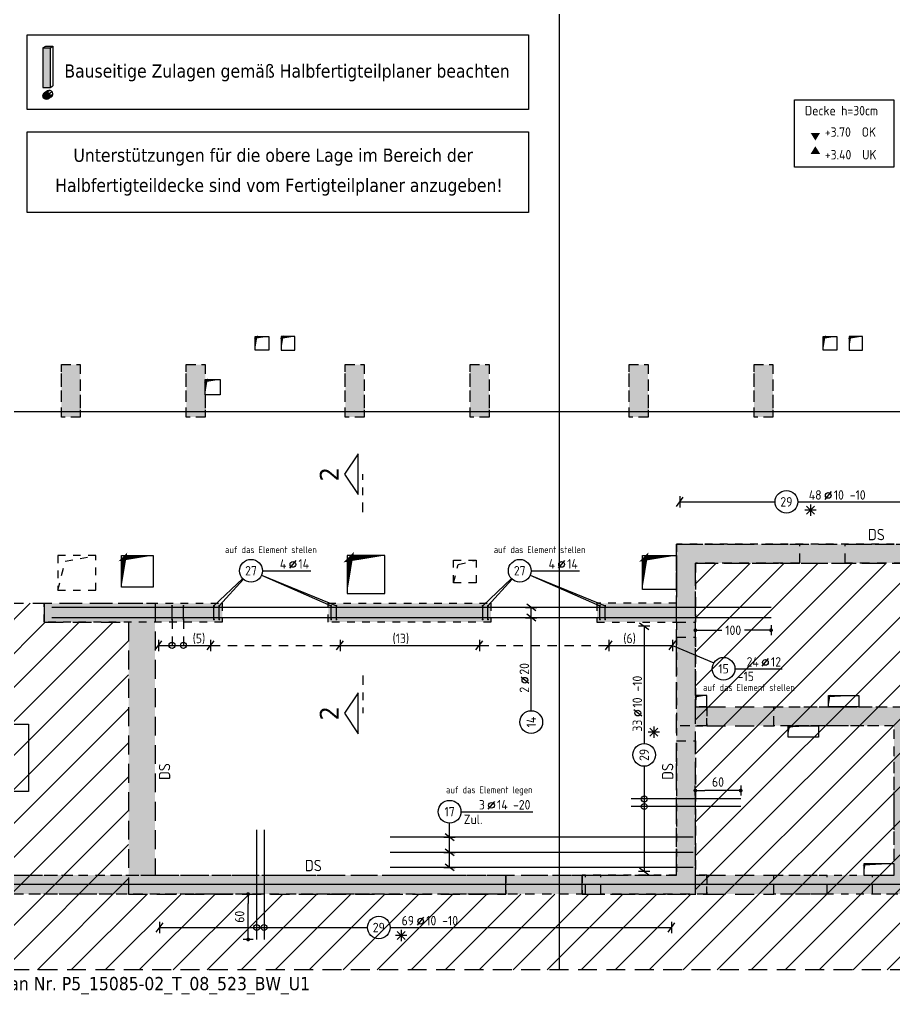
# Model space of a CAD drawing. Extents: x -10 to 76.2, y -7.1 to 49.1.
# Drawn here: x 22.43 to 33.99, y 22 to 34.89 of the extents above; entities that cross this region are included whole.
import ezdxf
from ezdxf.enums import TextEntityAlignment as Align

# ---------------------------------------------------------------- set-up
doc = ezdxf.new("R2010")
doc.units = 0
doc.header["$LTSCALE"] = 0.5
for name, pattern in [('AUSGEZOGEN', [1000.01, 1000, 0.01]), ('DASHED', [0.75, 0.5, -0.25]), ('HIDDEN2', [0.187, 0.125, -0.062]), ('PUNKT', [0.175, 0.05, -0.125]), ('STRICHLINIE', [0.75, 0.5, -0.25]), ('STRICHPUNKT2', [0.55, 0.25, -0.125, 0.05, -0.125]), ('VERDECKT', [0.375, 0.25, -0.125])]:
    doc.linetypes.add(name, pattern=pattern)
for name, color, linetype in [('ACHSEN', 7, 'Continuous'), ('BETON', 7, 'Continuous'), ('DD', 7, 'Continuous'), ('DS', 7, 'Continuous'), ('EG', 7, 'Continuous'), ('grau_hell', 7, 'Continuous'), ('grau_mittel', 7, 'Continuous'), ('HILFE', 7, 'Continuous'), ('HINWEISE', 7, 'Continuous'), ('koten', 7, 'Continuous'), ('MASSE', 7, 'Continuous'), ('OBJEKT', 7, 'Continuous'), ('RND', 7, 'Continuous'), ('SCHATTEN', 7, 'Continuous'), ('SCHNITTE', 7, 'Continuous'), ('TEXT', 7, 'Continuous'), ('VERDECKT', 7, 'Continuous'), ('VERDECKT2', 7, 'Continuous')]:
    doc.layers.add(name, color=color, linetype=linetype)
doc.styles.add('helv', font='tahoma.ttf')
doc.styles.add('txt', font='isocp.shx')
doc.dimstyles.new('DOT_I', dxfattribs={"dimscale": 0.5, "dimtxt": 0.25, "dimasz": 0.25, "dimexe": 0.1, "dimexo": 0.3, "dimgap": 0.1, "dimtad": 1, "dimdec": 3, "dimzin": 3, "dimtxsty": 'txt', "dimblk": 'DOT', "dimblk1": 'DOT', "dimblk2": 'DOT', "dimsah": 1, "dimcen": 0.1, "dimse1": 1, "dimse2": 1, "dimazin": 0, "dimtfac": 1, "dimtdec": 4, "dimtix": 1, "dimtmove": 2, "dimatfit": 3, "dimfxl": 0, "dimtvp": 1, "dimtolj": 1, "dimtzin": 0, "dimarcsym": 0})

# ---------------------------------------------------------------- blocks, each defined once
blk = doc.blocks.new('okrd_o')
at = {"layer": 'koten', "color": 7, "linetype": 'Continuous'}
blk.add_solid([(-0.125, 0.202), (0.125, 0.202), (0, 0)], dxfattribs=at)
at = {"layer": 'koten', "style": 'txt'}
blk.add_attdef('OKRD', (0.25, 0.1), '', height=0.25, dxfattribs=at)
blk = doc.blocks.new('okrd_u')
at = {"layer": 'koten', "color": 7, "linetype": 'Continuous'}
blk.add_solid([(-0.125, -0.202), (0.125, -0.202), (0, 0)], dxfattribs=at)
at = {"layer": 'koten', "style": 'txt'}
blk.add_attdef('OKRD', (0.25, -0.35), '', height=0.25, dxfattribs=at)
blk = doc.blocks.new('DOT')
at = {"layer": 'MASSE', "color": 7, "linetype": 'Continuous'}
for p, q in [((0, 0), (-1, 0)), ((0, 0.54), (0, -0.54))]:
    blk.add_line(p, q, dxfattribs=at)
at = {"layer": 'MASSE', "color": 7, "linetype": 'Continuous', "const_width": 0.2}
blk.add_lwpolyline([(-0.1, 0, 1), (0.1, 0, 1)], format="xyb", close=True, dxfattribs=at)
blk = doc.blocks.new('*D133')
at = {"layer": 'Defpoints', "color": 0, "linetype": 'AUSGEZOGEN', "transparency": 16777216}
for p in [(31.355, 26.814), (31.355, 26.814), (32.355, 26.814)]:
    blk.add_point(p, dxfattribs=at)
at = {"layer": 'MASSE', "color": 0, "linetype": 'AUSGEZOGEN', "lineweight": -2, "transparency": 16777216}
for p, q in [((31.48, 26.814), (31.704, 26.814)), ((32.23, 26.814), (32.005, 26.814))]:
    blk.add_line(p, q, dxfattribs=at)
at = {"layer": 'MASSE', "color": 0, "linetype": 'AUSGEZOGEN', "lineweight": -2, "transparency": 16777216, "xscale": 0.125, "yscale": 0.125, "zscale": 0.125, "rotation": 180}
blk.add_blockref('DOT', (31.355, 26.814), dxfattribs=at)
at = {"layer": 'MASSE', "color": 0, "linetype": 'AUSGEZOGEN', "lineweight": -2, "transparency": 16777216, "xscale": 0.125, "yscale": 0.125, "zscale": 0.125}
blk.add_blockref('DOT', (32.355, 26.814), dxfattribs=at)
at = {"layer": 'MASSE', "color": 0, "linetype": 'AUSGEZOGEN', "transparency": 16777216, "insert": (31.855, 26.814), "char_height": 0.125, "attachment_point": 5, "style": 'txt'}
blk.add_mtext('\\A1;100', dxfattribs=at)
blk = doc.blocks.new('RND_LEI')
at = {"layer": 'RND', "color": 7, "linetype": 'Continuous'}
blk.add_line((1.022, 0.066), (1.19, 0.27), dxfattribs=at)
for centre, radius in [((0, 0), 0.3), ((1.106, 0.168), 0.075)]:
    blk.add_circle(centre, radius, dxfattribs=at)
at = {"layer": 'RND', "color": 7, "linetype": 'Continuous', "style": 'txt'}
blk.add_attdef('ANZ', text='', height=0.25, dxfattribs=at).set_placement((0.931, 0.057), align=Align.RIGHT)
for tag, p in [('DUM', (1.253, 0.057)), ('ABSTD', (1.674, 0.057)), ('POSTXT', (0.374, -0.327))]:
    blk.add_attdef(tag, p, '', height=0.25, dxfattribs=at)
blk.add_attdef('POSL', text='', height=0.25, dxfattribs=at).set_placement((0, 0), align=Align.MIDDLE)
blk = doc.blocks.new('lei_gre')
at = {"layer": 'RND', "color": 7, "linetype": 'Continuous'}
for p, q in [((-0.09, -0.12), (0.09, 0.12)), ((0, 0.15), (0, -0.15))]:
    blk.add_line(p, q, dxfattribs=at)
blk = doc.blocks.new('SCHN-1')
at = {"layer": 'SCHNITTE', "color": 5, "linetype": 'Continuous'}
blk.add_lwpolyline([(0.54, 0.125), (0, 0.485), (-0.54, 0.125)], close=True, dxfattribs=at)
at = {"layer": 'SCHNITTE', "color": 6, "linetype": 'Continuous', "style": 'helv'}
blk.add_attdef('SCHN-1', text='', height=0.5, dxfattribs=at).set_placement((0, 0.635), align=Align.CENTER)
blk = doc.blocks.new('HIN_AUSR')
at = {"layer": 'HINWEISE', "color": 7, "linetype": 'Continuous'}
for p, q in [((-0.245, 3.268), (-0.051, 3.391)), ((-0.051, 3.391), (0.438, 3.391)), ((0.245, 3.268), (0.438, 3.391)), ((0.438, 3.391), (0.438, 0.678)), ((-0.245, 3.268), (-0.245, 0.555)), ((-0.245, 3.268), (0.245, 3.268)), ((0.245, 3.268), (0.245, 0.555)), ((0.245, 0.555), (0.438, 0.678)), ((-0.245, 0.555), (0.245, 0.555)), ((0.062, 0.329), (-0.131, 0.207)), ((0.238, 0.363), (0.045, 0.241)), ((0.389, 0.27), (0.196, 0.147)), ((0.436, 0.092), (0.243, -0.031)), ((0.325, -0.084), (0.131, -0.207))]:
    blk.add_line(p, q, dxfattribs=at)
at = {"layer": 'HINWEISE', "color": 7, "linetype": 'Continuous', "const_width": 0.24}
blk.add_lwpolyline([(-0.12, 0, 1), (0.12, 0, 1)], format="xyb", close=True, dxfattribs=at)
at = {"layer": 'HINWEISE', "color": 7, "linetype": 'Continuous'}
blk.add_circle((0, 0), 0.245, dxfattribs=at)
blk.add_arc((0.193, 0.123), 0.245, 302.4121, 122.4121, dxfattribs=at)
blk.add_solid([(-0.245, 3.268), (0.245, 3.268), (-0.245, 0.555), (0.245, 0.555)], dxfattribs=at)
blk = doc.blocks.new('*D164')
at = {"layer": 'Defpoints', "color": 0, "linetype": 'AUSGEZOGEN', "transparency": 16777216}
for p in [(25.447, 23.326), (25.447, 23.326), (25.447, 22.726)]:
    blk.add_point(p, dxfattribs=at)
at = {"layer": 'MASSE', "color": 0, "linetype": 'AUSGEZOGEN', "lineweight": -2, "transparency": 16777216}
blk.add_line((25.447, 22.851), (25.447, 23.201), dxfattribs=at)
at = {"layer": 'MASSE', "color": 0, "linetype": 'AUSGEZOGEN', "lineweight": -2, "transparency": 16777216, "xscale": 0.125, "yscale": 0.125, "zscale": 0.125}
for p, rotation in [((25.447, 23.326), 90), ((25.447, 22.726), 270)]:
    blk.add_blockref('DOT', p, dxfattribs=dict(at, rotation=rotation))
at = {"layer": 'MASSE', "color": 0, "linetype": 'AUSGEZOGEN', "transparency": 16777216, "insert": (25.334, 23.026), "char_height": 0.125, "attachment_point": 5, "rotation": 90, "style": 'txt'}
blk.add_mtext('\\A1;60', dxfattribs=at)
blk = doc.blocks.new('*D165')
at = {"layer": 'Defpoints', "color": 0, "linetype": 'AUSGEZOGEN', "transparency": 16777216}
for p in [(31.354, 24.695), (31.354, 24.695), (31.954, 24.695)]:
    blk.add_point(p, dxfattribs=at)
at = {"layer": 'MASSE', "color": 0, "linetype": 'AUSGEZOGEN', "lineweight": -2, "transparency": 16777216}
blk.add_line((31.829, 24.695), (31.479, 24.695), dxfattribs=at)
at = {"layer": 'MASSE', "color": 0, "linetype": 'AUSGEZOGEN', "lineweight": -2, "transparency": 16777216, "xscale": 0.125, "yscale": 0.125, "zscale": 0.125, "rotation": 180}
blk.add_blockref('DOT', (31.354, 24.695), dxfattribs=at)
at = {"layer": 'MASSE', "color": 0, "linetype": 'AUSGEZOGEN', "lineweight": -2, "transparency": 16777216, "xscale": 0.125, "yscale": 0.125, "zscale": 0.125}
blk.add_blockref('DOT', (31.954, 24.695), dxfattribs=at)
at = {"layer": 'MASSE', "color": 0, "linetype": 'AUSGEZOGEN', "transparency": 16777216, "insert": (31.654, 24.808), "char_height": 0.125, "attachment_point": 5, "style": 'txt'}
blk.add_mtext('\\A1;60', dxfattribs=at)
blk = doc.blocks.new('748860')
at = {"layer": 'HILFE', "color": 102, "linetype": 'AUSGEZOGEN'}
for p, q in [((0.075, 0), (-0.075, 0)), ((0.053, -0.053), (-0.053, 0.053)), ((0.053, 0.053), (-0.053, -0.053)), ((0, 0.075), (0, -0.075))]:
    blk.add_line(p, q, dxfattribs=at)

msp = doc.modelspace()

# ---------------------------------------------------------------- hatches: boundary and pattern name
at = {"layer": 'EG', "linetype": 'AUSGEZOGEN'}
h = msp.add_hatch(dxfattribs=at)
h.set_pattern_fill('DOTS', scale=0.8, double=1)
h.set_pattern_definition([(0, (-74.13047, 377.732794), (0.025, 0.05), [0, -0.05])])
h.paths.add_polyline_path([(39.4295, 37.5263), (39.4295, 29.8263), (39.2795, 29.8263), (39.2795, 29.5763), (39.6795, 29.5763), (39.6795, 37.5263), (43.1545, 37.5263), (43.1545, 32.8263), (43.4545, 32.8263), (43.4545, 37.8263), (36.9295, 37.8263), (36.9295, 29.5763), (38.3945, 29.5763), (38.3945, 29.8263), (37.1795, 29.8263), (37.1795, 37.5263)])
h.paths.add_polyline_path([(43.1545, 29.5763), (43.4545, 29.5763), (43.4545, 30.3263), (43.1545, 30.3263)], flags=17)
h.paths.add_polyline_path([(43.4545, 23.3013), (43.4545, 23.6013), (43.1545, 23.6013), (43.1545, 23.3013)])
h.paths.add_polyline_path([(8.4295, 27.7013), (14.5145, 27.7013), (14.5145, 23.5763), (14.3645, 23.5763), (14.3645, 23.3263), (14.9145, 23.3263), (14.9145, 23.5763), (14.7645, 23.5763), (14.7645, 26.2613), (17.6145, 26.2613), (17.6145, 23.5763), (15.9245, 23.5763), (15.9245, 23.3263), (28.8495, 23.3263), (28.8495, 23.5763), (20.2295, 23.5763), (20.2295, 26.9213), (21.3545, 26.9213), (21.3545, 27.1713), (20.2295, 27.1713), (20.2295, 27.9513), (17.4645, 27.9513), (17.4645, 27.7013), (17.6145, 27.7013), (17.6145, 26.5113), (14.7645, 26.5113), (14.7645, 27.7013), (16.5795, 27.7013), (16.5795, 27.9513), (8.1795, 27.9513), (8.1795, 23.3263), (8.5792, 23.3263), (8.5792, 23.5763), (8.4295, 23.5763)])
h.paths.add_polyline_path([(9.5895, 23.5763), (9.5895, 23.3263), (13.3545, 23.3263), (13.3545, 23.5763)], flags=17)
h.paths.add_polyline_path([(17.8645, 23.5763), (18.7795, 23.5763), (18.7795, 27.7013), (17.8645, 27.7013)], flags=16)
h.paths.add_polyline_path([(19.9795, 27.7013), (19.0295, 27.7013), (19.0295, 23.5763), (19.9795, 23.5763)], flags=16)
h.paths.add_polyline_path([(22.7545, 27.1713), (22.7545, 26.9213), (25.1045, 26.9213), (25.1045, 27.1713)], flags=17)
h.paths.add_polyline_path([(28.6545, 26.9213), (28.6545, 27.1713), (26.5045, 27.1713), (26.5045, 26.9213)], flags=17)
h.paths.add_polyline_path([(30.0545, 27.1713), (30.0545, 26.9213), (31.1045, 26.9213), (31.1045, 23.5763), (29.8595, 23.5763), (29.8595, 23.3263), (31.5045, 23.3263), (31.5045, 23.5763), (31.3545, 23.5763), (31.3545, 25.5513), (31.5045, 25.5513), (31.5045, 25.8013), (31.3545, 25.8013), (31.3545, 27.7013), (36.9295, 27.7013), (36.9295, 26.836), (37.1795, 26.836), (37.1795, 27.9513), (31.1045, 27.9513), (31.1045, 27.1713)])
h.paths.add_polyline_path([(32.3895, 25.8013), (32.3895, 25.5513), (33.9795, 25.5513), (33.9795, 23.5763), (32.3895, 23.5763), (32.3895, 23.3263), (37.1795, 23.3263), (37.1795, 24.0363), (36.9295, 24.0363), (36.9295, 23.5763), (34.2295, 23.5763), (34.2295, 25.5513), (36.9295, 25.5513), (36.9295, 25.0863), (37.1795, 25.0863), (37.1795, 25.951), (36.9295, 25.951), (36.9295, 25.8013)])
h.paths.add_polyline_path([(34.2295, 29.6313), (34.4795, 29.6313), (34.4795, 30.3263), (34.2295, 30.3263)])
h.paths.add_polyline_path([(32.3795, 30.3263), (32.1295, 30.3263), (32.1295, 29.6313), (32.3795, 29.6313)])
h.paths.add_polyline_path([(30.7295, 30.3263), (30.4795, 30.3263), (30.4795, 29.6313), (30.7295, 29.6313)])
h.paths.add_polyline_path([(28.6295, 30.3263), (28.3795, 30.3263), (28.3795, 29.6313), (28.6295, 29.6313)])
h.paths.add_polyline_path([(26.7295, 29.6313), (26.9795, 29.6313), (26.9795, 30.3263), (26.7295, 30.3263)])
h.paths.add_polyline_path([(24.8795, 30.3263), (24.6295, 30.3263), (24.6295, 29.6313), (24.8795, 29.6313)])
h.paths.add_polyline_path([(23.2295, 30.3263), (22.9795, 30.3263), (22.9795, 29.6313), (23.2295, 29.6313)])
h.paths.add_polyline_path([(21.1295, 30.3263), (20.8795, 30.3263), (20.8795, 29.6313), (21.1295, 29.6313)])
h.paths.add_polyline_path([(19.4795, 30.3263), (19.2295, 30.3263), (19.2295, 29.6313), (19.4795, 29.6313)])
h.paths.add_polyline_path([(17.3795, 30.3263), (17.1295, 30.3263), (17.1295, 29.6313), (17.3795, 29.6313)])
h.paths.add_polyline_path([(15.4795, 29.6313), (15.7295, 29.6313), (15.7295, 30.3263), (15.4795, 30.3263)])
h.paths.add_polyline_path([(13.3795, 29.6313), (13.6295, 29.6313), (13.6295, 30.3263), (13.3795, 30.3263)])
h.paths.add_polyline_path([(9.4645, 29.8263), (9.4645, 29.5763), (10.9295, 29.5763), (10.9295, 37.8263), (4.5295, 37.8263), (4.5295, 30.7513), (4.4795, 30.7513), (4.4795, 26.0213), (4.0245, 26.0213), (4.0245, 25.7213), (4.6895, 25.7213), (4.6895, 37.5263), (8.1795, 37.5263), (8.1795, 29.5763), (8.5795, 29.5763), (8.5795, 29.8263), (8.4295, 29.8263), (8.4295, 37.5263), (10.6795, 37.5263), (10.6795, 29.8263)])
h.paths.add_polyline_path([(14.7045, 37.5263), (14.7045, 37.8263), (14.4045, 37.8263), (14.4045, 37.5263)])
h.paths.add_polyline_path([(21.9045, 37.8263), (21.9045, 37.5263), (22.2045, 37.5263), (22.2045, 37.8263)])
h.paths.add_polyline_path([(29.7045, 37.5263), (29.7045, 37.8263), (29.4045, 37.8263), (29.4045, 37.5263)])
h.paths.add_polyline_path([(4.4795, 22.3263), (4.6895, 22.3263), (4.6895, 23.6713), (4.0245, 23.6713), (4.0245, 23.3713), (4.4795, 23.3713)])
at = {"layer": 'grau_hell', "linetype": 'AUSGEZOGEN'}
h = msp.add_hatch(dxfattribs=at)
h.set_pattern_fill('ANSI31', color=9, scale=0.1, style=0, double=1)
h.set_pattern_definition([(45, (74.48588, 23.86048), (-0.2245064, 0.2245064), [])])
h.paths.add_polyline_path([(8.1795, 32.3363), (6.7295, 32.3363), (6.7295, 32.1963), (6.2045, 32.1963), (6.2045, 32.3363), (4.5295, 32.3363), (4.5295, 30.7513), (4.4795, 30.7513), (4.4795, 26.0213), (4.0245, 26.0213), (4.0245, 23.3713), (4.4795, 23.3713), (4.4795, 22.3263), (43.4545, 22.3263), (43.4545, 33.3363), (41.7045, 33.3363), (41.7045, 33.1963), (41.1295, 33.1963), (41.1295, 33.3363), (39.6795, 33.3363), (39.6795, 29.5763), (39.2795, 29.5763), (39.2795, 29.8263), (38.3945, 29.8263), (38.3945, 29.5763), (36.9295, 29.5763), (36.9295, 27.7013), (31.3545, 27.7013), (31.3545, 23.3263), (23.867, 23.3263), (23.867, 26.9213), (22.7545, 26.9213), (22.7545, 27.1713), (21.3545, 27.1713), (21.3545, 26.9213), (19.9795, 26.9213), (19.9795, 23.5763), (17.8645, 23.5763), (17.8645, 27.7013), (17.4645, 27.7013), (17.4645, 27.9513), (16.5795, 27.9513), (16.5795, 27.7013), (10.9295, 27.7013), (10.9295, 29.5763), (9.4645, 29.5763), (9.4645, 29.8263), (8.5795, 29.8263), (8.5795, 29.5763), (8.1795, 29.5763)])
at = {"layer": 'grau_hell'}
h = msp.add_hatch(color=9, dxfattribs=at)
h.paths.add_polyline_path([(37.5794, 29.8263), (37.3795, 29.8263), (37.3795, 29.5763), (37.5794, 29.5763)])
h.paths.add_polyline_path([(32.7345, 27.9513), (32.7345, 27.7013), (33.3345, 27.7013), (33.3345, 27.9513)])
h.paths.add_polyline_path([(31.1045, 26.7213), (31.3545, 26.7213), (31.3545, 26.9213), (31.1045, 26.9213)])
h.paths.add_polyline_path([(31.3545, 25.3513), (31.3545, 25.5513), (31.1045, 25.5513), (31.1045, 25.3513)])
h.paths.add_polyline_path([(30.1045, 23.3263), (30.1045, 23.5763), (29.9045, 23.5763), (29.9045, 23.3263)])
h = msp.add_hatch(color=9, dxfattribs=at)
h.paths.add_polyline_path([(19.9795, 27.1713), (19.9795, 26.9213), (21.3545, 26.9213), (21.3545, 27.1713)])
h.paths.add_polyline_path([(23.867, 26.9213), (23.867, 23.5763), (24.217, 23.5763), (24.217, 27.1713), (22.7545, 27.1713), (22.7545, 26.9213)])
at = {"layer": 'grau_mittel'}
h = msp.add_hatch(color=61, dxfattribs=at)
h.paths.add_polyline_path([(43.1545, 33.5443), (43.1545, 32.8263), (43.4545, 32.8263), (43.4545, 37.8263), (36.9295, 37.8263), (36.9295, 36.2863), (37.1795, 36.2863), (37.1795, 37.5263), (39.4295, 37.5263), (39.4295, 29.8263), (38.3045, 29.8263), (38.3045, 29.5763), (39.6795, 29.5763), (39.6795, 37.5263), (43.1545, 37.5263)])
h.paths.add_polyline_path([(43.4545, 32.8263), (43.1545, 32.8263), (43.1545, 30.3263), (43.4545, 30.3263)], flags=17)
h.paths.add_polyline_path([(43.4545, 30.3263), (43.1545, 30.3263), (43.1545, 29.5763), (43.4545, 29.5763)], flags=17)
h.paths.add_polyline_path([(43.1545, 23.6013), (43.4545, 23.6013), (43.4545, 29.5763), (43.1545, 29.5763)])
h.paths.add_polyline_path([(43.4545, 23.3013), (43.4545, 23.6013), (43.1545, 23.6013), (43.1545, 23.3013)])
h.paths.add_polyline_path([(43.4545, 23.3013), (43.1545, 23.3013), (43.1545, 22.3263), (43.4545, 22.3263)])
h.paths.add_polyline_path([(37.1795, 36.2863), (36.9295, 36.2863), (36.9295, 35.1513), (37.1795, 35.1513)], flags=17)
h.paths.add_polyline_path([(36.9295, 29.8263), (35.8795, 29.8263), (35.8795, 29.5763), (37.1795, 29.5763), (37.1795, 35.1513), (36.9295, 35.1513)])
h.paths.add_polyline_path([(37.3795, 29.8263), (37.1795, 29.8263), (37.1795, 29.5763), (37.3795, 29.5763)], flags=17)
h.paths.add_polyline_path([(38.3045, 29.5763), (38.3045, 29.8263), (37.5794, 29.8263), (37.5794, 29.5763)], flags=17)
h.paths.add_polyline_path([(35.8795, 28.5013), (36.1295, 28.5013), (36.1295, 29.5763), (35.8795, 29.5763)])
h.paths.add_polyline_path([(36.7295, 27.9513), (36.7295, 27.7013), (37.1795, 27.7013), (37.1795, 27.9513)])
h.paths.add_polyline_path([(36.1295, 27.7013), (36.1295, 27.9513), (33.3345, 27.9513), (33.3345, 27.7013)])
h.paths.add_polyline_path([(32.7345, 27.7013), (32.7345, 27.9513), (31.1045, 27.9513), (31.1045, 26.9213), (31.3545, 26.9213), (31.3545, 27.7013)])
h.paths.add_polyline_path([(31.3545, 26.7213), (31.1045, 26.7213), (31.1045, 25.5513), (31.5045, 25.5513), (31.5045, 25.8013), (31.3545, 25.8013), (31.3545, 25.8013)])
h.paths.add_polyline_path([(32.3895, 25.5513), (32.3895, 25.8013), (31.5045, 25.8013), (31.5045, 25.5513)])
h.paths.add_polyline_path([(32.3895, 25.8013), (32.3895, 25.5513), (33.9795, 25.5513), (33.9795, 23.5763), (33.6945, 23.5763), (33.6945, 23.3263), (37.1795, 23.3263), (37.1795, 24.0363), (36.9295, 24.0363), (36.9295, 23.5763), (34.2295, 23.5763), (34.2295, 25.5513), (36.9295, 25.5513), (36.9295, 25.0863), (37.1795, 25.0863), (37.1795, 25.3363), (37.0995, 25.3363), (37.0995, 25.4863), (37.1795, 25.4863), (37.1795, 25.951), (36.9295, 25.951), (36.9295, 25.8013)])
h.paths.add_polyline_path([(36.9295, 25.951), (37.1795, 25.951), (37.1795, 26.836), (36.9295, 26.836)])
h.paths.add_polyline_path([(37.1795, 26.836), (37.1795, 27.1013), (36.9295, 27.1013), (36.9295, 26.836)])
h.paths.add_polyline_path([(37.1795, 25.0863), (36.9295, 25.0863), (36.9295, 24.0363), (37.1795, 24.0363)], flags=17)
h.paths.add_polyline_path([(32.3895, 23.5763), (32.3895, 23.3263), (33.0945, 23.3263), (33.0945, 23.5763)])
h.paths.add_polyline_path([(32.3895, 23.3263), (32.3895, 23.5763), (31.5045, 23.5763), (31.5045, 23.3263)])
h.paths.add_polyline_path([(31.5045, 23.3263), (31.5045, 23.5763), (31.3545, 23.5763), (31.3545, 25.3513), (31.1045, 25.3513), (31.1045, 23.5763), (30.1045, 23.5763), (30.1045, 23.3263)])
h.paths.add_polyline_path([(20.7295, 23.5763), (20.7295, 23.3263), (29.9045, 23.3263), (29.9045, 23.5763)])
h.paths.add_polyline_path([(20.5295, 23.3263), (20.5295, 23.5763), (19.0295, 23.5763), (19.0295, 27.7013), (19.9795, 27.7013), (20.2295, 27.7013), (20.2295, 27.9513), (17.4645, 27.9513), (17.4645, 27.7013), (17.6145, 27.7013), (17.6145, 26.5113), (16.3245, 26.5113), (16.3245, 26.2613), (17.8645, 26.2613), (17.8645, 27.7013), (18.7795, 27.7013), (18.7795, 23.5763), (17.8645, 23.5763), (16.3245, 23.5763), (16.3245, 23.3263)])
h.paths.add_polyline_path([(15.9245, 23.3263), (16.1245, 23.3263), (16.1245, 23.5763), (15.9245, 23.5763)])
h.paths.add_polyline_path([(15.9245, 23.3263), (15.9245, 23.5763), (14.9145, 23.5763), (14.9145, 23.3263)])
h.paths.add_polyline_path([(14.9145, 23.3263), (14.9145, 23.5763), (14.7645, 23.5763), (14.7645, 26.2613), (15.0145, 26.2613), (16.1245, 26.2613), (16.1245, 26.5113), (14.7645, 26.5113), (14.7645, 26.6613), (14.7645, 27.0563), (14.5145, 27.0563), (14.5145, 23.5763), (14.3645, 23.5763), (14.3645, 23.3263)])
h.paths.add_polyline_path([(14.3645, 23.3263), (14.3645, 23.5763), (13.3545, 23.5763), (13.3545, 23.3263)])
h.paths.add_polyline_path([(13.1545, 23.3263), (13.3545, 23.3263), (13.3545, 23.5763), (13.1545, 23.5763)], flags=16)
h.paths.add_polyline_path([(12.9545, 23.3263), (12.9545, 23.5763), (9.9895, 23.5763), (9.9895, 23.3263)], flags=16)
h.paths.add_polyline_path([(9.5895, 23.3263), (9.7895, 23.3263), (9.7895, 23.5763), (9.5895, 23.5763)], flags=16)
h.paths.add_polyline_path([(9.5895, 23.3263), (9.5895, 23.5763), (8.5795, 23.5763), (8.5795, 23.3263)])
h.paths.add_polyline_path([(8.5795, 23.3263), (8.5795, 23.5763), (8.4295, 23.5763), (8.4295, 27.7013), (14.5145, 27.7013), (14.5145, 27.2063), (14.7645, 27.2063), (14.7645, 27.7013), (14.9145, 27.7013), (15.8245, 27.7013), (15.8245, 27.9513), (8.1795, 27.9513), (8.1795, 23.3263)])
h.paths.add_polyline_path([(16.5795, 27.7013), (16.5795, 27.9513), (16.2245, 27.9513), (16.2245, 27.7013)])
h.paths.add_polyline_path([(17.4645, 27.7013), (17.4645, 27.9513), (16.5795, 27.9513), (16.5795, 27.7013)], flags=17)
h.paths.add_polyline_path([(10.6795, 27.9513), (10.9295, 27.9513), (10.9295, 29.5763), (10.6795, 29.5763)])
h.paths.add_polyline_path([(10.9295, 37.8263), (4.5295, 37.8263), (4.5295, 30.7513), (4.4795, 30.7513), (4.4795, 26.0213), (4.0245, 26.0213), (4.0245, 25.7213), (4.6895, 25.7213), (4.6895, 37.5263), (4.7545, 37.5263), (4.7545, 37.5263), (8.1795, 37.5263), (8.1795, 32.6613), (8.1795, 29.5763), (9.5545, 29.5763), (9.5545, 29.8263), (8.4295, 29.8263), (8.4295, 37.5263), (8.6295, 37.5263), (10.6795, 37.5263), (10.6795, 36.2863), (10.9295, 36.2863)])
h.paths.add_polyline_path([(10.6795, 35.1513), (10.9295, 35.1513), (10.9295, 36.2863), (10.6795, 36.2863)])
h.paths.add_polyline_path([(10.6795, 29.5763), (10.9295, 29.5763), (10.9295, 35.1513), (10.6795, 35.1513)])
h.paths.add_polyline_path([(9.9795, 29.8263), (9.8294, 29.8263), (9.8294, 29.5763), (10.6795, 29.5763), (10.6795, 29.8263)], flags=17)
h.paths.add_polyline_path([(9.6295, 29.8263), (9.5545, 29.8263), (9.5545, 29.5763), (9.6295, 29.5763)], flags=17)
h.paths.add_polyline_path([(10.9295, 37.8263), (10.9295, 37.5263), (14.4045, 37.5263), (14.4045, 37.8263)])
h.paths.add_polyline_path([(14.7045, 37.8263), (14.4045, 37.8263), (14.4045, 37.5263), (14.7045, 37.5263)])
h.paths.add_polyline_path([(21.9045, 37.5263), (21.9045, 37.8263), (14.7045, 37.8263), (14.7045, 37.5263)])
h.paths.add_polyline_path([(22.2045, 37.5263), (22.2045, 37.8263), (21.9045, 37.8263), (21.9045, 37.5263)])
h.paths.add_polyline_path([(29.4045, 37.5263), (29.4045, 37.8263), (22.2045, 37.8263), (22.2045, 37.5263)])
h.paths.add_polyline_path([(29.4045, 37.5263), (29.7045, 37.5263), (29.7045, 37.8263), (29.4045, 37.8263)])
h.paths.add_polyline_path([(36.9295, 37.5263), (36.9295, 37.8263), (29.7045, 37.8263), (29.7045, 37.5263)])
h.paths.add_polyline_path([(4.7545, 25.7213), (4.4045, 25.7213), (4.4045, 23.6713), (4.7545, 23.6713)])
h.paths.add_polyline_path([(4.0245, 23.6713), (4.0245, 23.3713), (4.4795, 23.3713), (4.4795, 22.3263), (4.6895, 22.3263), (4.6895, 23.6713)])
h.paths.add_polyline_path([(13.3795, 29.6313), (13.6295, 29.6313), (13.6295, 30.3263), (13.3795, 30.3263)])
h.paths.add_polyline_path([(15.4795, 29.6313), (15.7295, 29.6313), (15.7295, 30.3263), (15.4795, 30.3263)])
h.paths.add_polyline_path([(17.3795, 30.3263), (17.1295, 30.3263), (17.1295, 29.6313), (17.3795, 29.6313)])
h.paths.add_polyline_path([(19.4795, 30.3263), (19.2295, 30.3263), (19.2295, 29.6313), (19.4795, 29.6313)])
h.paths.add_polyline_path([(20.8795, 29.6313), (21.1295, 29.6313), (21.1295, 30.3263), (20.8795, 30.3263)])
h.paths.add_polyline_path([(23.2295, 30.3263), (22.9795, 30.3263), (22.9795, 29.6313), (23.2295, 29.6313)])
h.paths.add_polyline_path([(24.6295, 29.6313), (24.8795, 29.6313), (24.8795, 30.3263), (24.6295, 30.3263)])
h.paths.add_polyline_path([(26.9795, 30.3263), (26.7295, 30.3263), (26.7295, 29.6313), (26.9795, 29.6313)])
h.paths.add_polyline_path([(28.6295, 30.3263), (28.3795, 30.3263), (28.3795, 29.6313), (28.6295, 29.6313)])
h.paths.add_polyline_path([(30.7295, 30.3263), (30.4795, 30.3263), (30.4795, 29.6313), (30.7295, 29.6313)])
h.paths.add_polyline_path([(32.3795, 30.3263), (32.1295, 30.3263), (32.1295, 29.6313), (32.3795, 29.6313)])
h.paths.add_polyline_path([(34.4795, 30.3263), (34.2295, 30.3263), (34.2295, 29.6313), (34.4795, 29.6313)])
h.paths.add_polyline_path([(39.6795, 29.8263), (39.6795, 29.5763), (43.1545, 29.5763), (43.1545, 29.8263)])

# ---------------------------------------------------------------- linework, layer by layer
at = {"layer": 'ACHSEN', "color": 140, "linetype": 'AUSGEZOGEN'}
for p, q in [((29.5545, 39.8263), (29.5545, 22.3263)), ((43.4545, 29.7013), (2.2545, 29.7013)), ((43.4545, 23.4513), (2.2545, 23.4513))]:
    msp.add_line(p, q, dxfattribs=at)
at = {"layer": 'BETON', "color": 6, "linetype": 'AUSGEZOGEN'}
for points in [[(22.5285, 34.6863), (29.1522, 34.6863), (29.1522, 33.6971), (22.5285, 33.6971)], [(22.5285, 33.4017), (29.1522, 33.4017), (29.1522, 32.3351), (22.5285, 32.3351)], [(25.5395, 30.6963), (25.7195, 30.6963), (25.7195, 30.5163), (25.5395, 30.5163)], [(26.0645, 30.6963), (25.8845, 30.6963), (25.8845, 30.5163), (26.0645, 30.5163)], [(33.0445, 30.6963), (33.2245, 30.6963), (33.2245, 30.5163), (33.0445, 30.5163)], [(33.5645, 30.6963), (33.3845, 30.6963), (33.3845, 30.5163), (33.5645, 30.5163)], [(24.8795, 30.1263), (25.0795, 30.1263), (25.0795, 29.9263), (24.8795, 29.9263)], [(23.7745, 27.8013), (24.1945, 27.8013), (24.1945, 27.3813), (23.7745, 27.3813)], [(27.2545, 27.8013), (26.7545, 27.8013), (26.7545, 27.3013), (27.2545, 27.3013)], [(30.6545, 27.8013), (31.1045, 27.8013), (31.1045, 27.3513), (30.6545, 27.3513)], [(31.3545, 25.8013), (31.5045, 25.8013), (31.5045, 25.9513), (31.3545, 25.9513)], [(33.1145, 25.9513), (33.5145, 25.9513), (33.5145, 25.8013), (33.1145, 25.8013)], [(32.5794, 25.5513), (32.9795, 25.5513), (32.9795, 25.4013), (32.5794, 25.4013)], [(33.5795, 23.5763), (33.9795, 23.5763), (33.9795, 23.7263), (33.5795, 23.7263)]]:
    msp.add_lwpolyline(points, close=True, dxfattribs=at)
at = {"layer": 'DD', "color": 7, "linetype": 'HIDDEN2'}
for p, q in [((22.9345, 27.3413), (23.0318, 27.7265)), ((23.0318, 27.7265), (23.4345, 27.8013)), ((28.2205, 27.6832), (28.4595, 27.7413)), ((28.1595, 27.4413), (28.2205, 27.6832))]:
    msp.add_line(p, q, dxfattribs=at)
for points in [[(23.4345, 27.8013), (22.9345, 27.8013), (22.9345, 27.3413), (23.4345, 27.3413)], [(28.1595, 27.7413), (28.4595, 27.7413), (28.4595, 27.4413), (28.1595, 27.4413)]]:
    msp.add_lwpolyline(points, close=True, dxfattribs=at)
at = {"layer": 'DS', "color": 1, "linetype": 'DASHED'}
for p, q in [((31.1045, 23.5763), (31.1045, 27.9513)), ((31.1045, 27.9513), (35.8795, 27.9513)), ((31.3545, 23.3263), (31.3545, 27.7013)), ((31.3545, 27.7013), (36.9295, 27.7013)), ((19.9795, 27.1713), (24.217, 27.1713)), ((22.7545, 27.1713), (22.7545, 26.9213)), ((24.217, 27.1713), (24.217, 23.5763)), ((22.7545, 26.9213), (23.867, 26.9213)), ((23.867, 26.9213), (23.867, 23.3263)), ((24.217, 23.5763), (31.1045, 23.5763)), ((28.8495, 23.3263), (28.8495, 23.5763)), ((29.8595, 23.3263), (29.8595, 23.5763)), ((23.867, 23.3263), (28.8495, 23.3263)), ((29.8595, 23.3263), (31.3545, 23.3263))]:
    msp.add_line(p, q, dxfattribs=at)
at = {"layer": 'EG', "color": 7, "linetype": 'PUNKT', "lineweight": -2}
for points in [[(22.9795, 30.3263), (23.2295, 30.3263), (23.2295, 29.6313), (22.9795, 29.6313)], [(24.6295, 30.3263), (24.8795, 30.3263), (24.8795, 29.6313), (24.6295, 29.6313)], [(26.7295, 30.3263), (26.9795, 30.3263), (26.9795, 29.6313), (26.7295, 29.6313)], [(28.3795, 30.3263), (28.6295, 30.3263), (28.6295, 29.6313), (28.3795, 29.6313)], [(30.4795, 30.3263), (30.7295, 30.3263), (30.7295, 29.6313), (30.4795, 29.6313)], [(32.1295, 30.3263), (32.3795, 30.3263), (32.3795, 29.6313), (32.1295, 29.6313)], [(22.7545, 27.1713), (25.1045, 27.1713), (25.1045, 26.9213), (22.7545, 26.9213)], [(26.5045, 27.1713), (28.6545, 27.1713), (28.6545, 26.9213), (26.5045, 26.9213)]]:
    msp.add_lwpolyline(points, close=True, dxfattribs=at)
for points in [[(31.1045, 27.9513), (31.1045, 27.1713), (30.0545, 27.1713), (30.0545, 26.9213), (31.1045, 26.9213), (31.1045, 23.5763), (29.8595, 23.5763), (29.8595, 23.3263), (31.5045, 23.3263), (31.5045, 23.5763), (31.3545, 23.5763), (31.3545, 25.5513), (31.5045, 25.5513), (31.5045, 25.8013), (31.3545, 25.8013), (31.3545, 27.7013), (36.9295, 27.7013), (36.9295, 26.836), (37.1795, 26.836), (37.1795, 27.9513), (31.1045, 27.9513)], [(32.3895, 25.8013), (36.9295, 25.8013), (36.9295, 25.951), (37.1795, 25.951), (37.1795, 25.0863), (36.9295, 25.0863), (36.9295, 25.5513), (34.2295, 25.5513), (34.2295, 23.5763), (36.9295, 23.5763), (36.9295, 24.0363), (37.1795, 24.0363), (37.1795, 23.3263), (32.3895, 23.3263), (32.3895, 23.5763), (33.9795, 23.5763), (33.9795, 25.5513), (32.3895, 25.5513), (32.3895, 25.8013)], [(20.2295, 23.5763), (28.8495, 23.5763), (28.8495, 23.3263), (15.9245, 23.3263)]]:
    msp.add_lwpolyline(points, dxfattribs=at)
at = {"layer": 'HILFE', "color": 102, "linetype": 'DASHED'}
msp.add_line((43.5545, 22.3263), (2.7545, 22.3263), dxfattribs=at)
at = {"layer": 'OBJEKT', "color": 1, "linetype": 'AUSGEZOGEN'}
for points in [[(32.6658, 33.8231), (33.9776, 33.8231), (33.9776, 32.934), (32.6658, 32.934)], [(21.2334, 25.5722), (22.5452, 25.5722), (22.5452, 24.6831), (21.2334, 24.6831)]]:
    msp.add_lwpolyline(points, close=True, dxfattribs=at)
at = {"layer": 'RND', "color": 7, "linetype": 'AUSGEZOGEN'}
for p, q in [((31.1505, 28.511), (32.4072, 28.511)), ((32.7072, 28.511), (35.8196, 28.511)), ((25.6348, 27.6002), (26.2748, 27.6002)), ((29.1848, 27.6002), (29.8248, 27.6002)), ((30.6787, 26.8679), (30.6787, 25.3159)), ((24.2616, 26.6131), (24.9515, 26.6131)), ((26.6613, 26.6131), (28.501, 26.6131)), ((30.2107, 26.6131), (31.0522, 26.6131)), ((31.0522, 26.6131), (31.5989, 26.3823)), ((29.1864, 25.75), (29.1864, 26.39)), ((31.8772, 26.3045), (32.5024, 26.3045)), ((30.6787, 25.0159), (30.6787, 23.6265)), ((28.2587, 24.4153), (29.2083, 24.4153)), ((24.2773, 22.8841), (27.0231, 22.8841)), ((27.3231, 22.8841), (31.0387, 22.8841))]:
    msp.add_line(p, q, dxfattribs=at)
at = {"layer": 'RND', "color": 102, "linetype": 'AUSGEZOGEN'}
for p, q in [((25.3759, 27.497), (24.9954, 27.1363)), ((25.3842, 27.4889), (25.0654, 27.1363)), ((25.6222, 27.54), (26.5435, 27.1363)), ((25.6236, 27.5432), (26.6135, 27.1363)), ((28.9259, 27.497), (28.5454, 27.1363)), ((28.9342, 27.4889), (28.6154, 27.1363)), ((29.1722, 27.54), (30.0935, 27.1363)), ((29.1736, 27.5432), (30.1635, 27.1363)), ((29.1864, 26.39), (29.1864, 27.1141)), ((28.1087, 23.6763), (28.1087, 24.2653))]:
    msp.add_line(p, q, dxfattribs=at)
at = {"layer": 'RND', "color": 102, "linetype": 'VERDECKT'}
for p, q in [((24.4426, 26.9563), (24.4426, 26.5631)), ((24.5926, 26.9563), (24.5926, 26.5631))]:
    msp.add_line(p, q, dxfattribs=at)
at = {"layer": 'RND', "color": 7, "linetype": 'VERDECKT'}
for p, q in [((24.9515, 26.6131), (26.6613, 26.6131)), ((28.501, 26.6131), (30.2107, 26.6131))]:
    msp.add_line(p, q, dxfattribs=at)
at = {"layer": 'RND', "color": 1, "linetype": 'AUSGEZOGEN'}
for points in [[(32.3545, 27.1141), (22.8545, 27.1141)], [(24.4426, 26.9563), (24.4426, 27.1363)], [(24.5926, 26.9563), (24.5926, 27.1363)], [(24.9954, 26.9563), (24.9954, 27.1363)], [(25.0654, 26.9563), (25.0654, 27.1363)], [(26.5435, 26.9563), (26.5435, 27.1363)], [(26.6135, 26.9563), (26.6135, 27.1363)], [(28.5454, 26.9563), (28.5454, 27.1363)], [(28.6154, 26.9563), (28.6154, 27.1363)], [(30.0935, 26.9563), (30.0935, 27.1363)], [(30.1635, 26.9563), (30.1635, 27.1363)], [(32.3545, 26.9793), (22.8545, 26.9793)], [(31.9545, 24.584), (30.5045, 24.584)], [(31.9545, 24.484), (30.5045, 24.484)], [(25.5584, 24.1763), (25.5584, 22.7263)], [(25.6584, 24.1763), (25.6584, 22.7263)], [(31.324, 24.0763), (27.324, 24.0763)], [(31.324, 23.8763), (27.324, 23.8763)], [(31.324, 23.6763), (27.324, 23.6763)]]:
    msp.add_lwpolyline(points, dxfattribs=at)
at = {"layer": 'RND', "color": 7, "linetype": 'AUSGEZOGEN', "const_width": 0.0125}
for points in [[(24.4488, 27.1363, 1), (24.4363, 27.1363, 1)], [(24.5988, 27.1363, 1), (24.5863, 27.1363, 1)], [(25.0016, 27.1363, 1), (24.9891, 27.1363, 1)], [(25.0716, 27.1363, 1), (25.0591, 27.1363, 1)], [(26.5373, 27.1363, -1), (26.5498, 27.1363, -1)], [(26.6073, 27.1363, -1), (26.6198, 27.1363, -1)], [(28.5516, 27.1363, 1), (28.5391, 27.1363, 1)], [(28.6216, 27.1363, 1), (28.6091, 27.1363, 1)], [(30.0873, 27.1363, -1), (30.0998, 27.1363, -1)], [(30.1573, 27.1363, -1), (30.1698, 27.1363, -1)], [(24.4488, 26.9563, 1), (24.4363, 26.9563, 1)], [(24.5988, 26.9563, 1), (24.5863, 26.9563, 1)], [(25.0016, 26.9563, 1), (24.9891, 26.9563, 1)], [(25.0716, 26.9563, 1), (25.0591, 26.9563, 1)], [(26.5373, 26.9563, -1), (26.5498, 26.9563, -1)], [(26.6073, 26.9563, -1), (26.6198, 26.9563, -1)], [(28.5516, 26.9563, 1), (28.5391, 26.9563, 1)], [(28.6216, 26.9563, 1), (28.6091, 26.9563, 1)], [(30.0873, 26.9563, -1), (30.0998, 26.9563, -1)], [(30.1573, 26.9563, -1), (30.1698, 26.9563, -1)]]:
    msp.add_lwpolyline(points, format="xyb", close=True, dxfattribs=at)
at = {"layer": 'RND', "color": 7, "linetype": 'AUSGEZOGEN'}
for centre in [(24.4426, 26.6131), (24.5926, 26.6131), (30.6787, 24.584), (30.6787, 24.484), (25.5584, 22.8841), (25.6584, 22.8841)]:
    msp.add_circle(centre, 0.04, dxfattribs=at)
at = {"layer": 'SCHATTEN', "color": 1, "linetype": 'AUSGEZOGEN'}
for points in [[(25.5395, 30.5163, 0, 0.0294, 0), (25.5541, 30.6951, 0, 0, 0), (25.5407, 30.6816, 0.0294, 0, 0), (25.7195, 30.6963, 0, 0, 0)], [(25.8845, 30.5163, 0, 0.0294, 0), (25.8991, 30.6951, 0, 0, 0), (25.8857, 30.6816, 0.0294, 0, 0), (26.0645, 30.6963, 0, 0, 0)], [(33.0445, 30.5163, 0, 0.0294, 0), (33.0591, 30.6951, 0, 0, 0), (33.0457, 30.6816, 0.0294, 0, 0), (33.2245, 30.6963, 0, 0, 0)], [(33.3845, 30.5163, 0, 0.0294, 0), (33.3991, 30.6951, 0, 0, 0), (33.3857, 30.6816, 0.0294, 0, 0), (33.5645, 30.6963, 0, 0, 0)], [(24.8795, 29.9263, 0, 0.0326, 0), (24.8957, 30.1249, 0, 0, 0), (24.8808, 30.11, 0.0326, 0, 0), (25.0795, 30.1263, 0, 0, 0)], [(24.1945, 27.8013, 0, 0.0685, 0), (23.7772, 27.7671, 0, 0, 0), (23.8086, 27.7985, 0.0685, 0, 0), (23.7745, 27.3813, 0, 0, 0)], [(26.7545, 27.3013, 0, 0.0815, 0), (26.7951, 27.7979, 0, 0, 0), (26.7578, 27.7606, 0.0815, 0, 0), (27.2545, 27.8013, 0, 0, 0)], [(30.6545, 27.3513, 0, 0.0734, 0), (30.691, 27.7983, 0, 0, 0), (30.6574, 27.7647, 0.0734, 0, 0), (31.1045, 27.8013, 0, 0, 0)], [(31.3545, 25.8013, 0, 0.0245, 0), (31.3667, 25.9503, 0, 0, 0), (31.3555, 25.9391, 0.0245, 0, 0), (31.5045, 25.9513, 0, 0, 0)], [(33.1145, 25.8013, 0, 0.0245, 0), (33.1266, 25.9503, 0, 0, 0), (33.1148, 25.9401, 0.0224, 0, 0), (33.5145, 25.9513, 0, 0, 0)], [(32.5794, 25.4013, 0, 0.0245, 0), (32.5916, 25.5503, 0, 0, 0), (32.5797, 25.5401, 0.0224, 0, 0), (32.9795, 25.5513, 0, 0, 0)], [(33.5795, 23.5763, 0, 0.0245, 0), (33.5916, 23.7253, 0, 0, 0), (33.5798, 23.7151, 0.0224, 0, 0), (33.9795, 23.7263, 0, 0, 0)]]:
    msp.add_lwpolyline(points, format="xyseb", dxfattribs=at)
at = {"layer": 'SCHNITTE', "color": 5, "linetype": 'STRICHPUNKT2'}
for p, q in [((26.9619, 28.3759), (26.9619, 28.8759)), ((26.9619, 26.2163), (26.9619, 25.7163))]:
    msp.add_line(p, q, dxfattribs=at)
at = {"layer": 'VERDECKT', "color": 7, "linetype": 'VERDECKT', "lineweight": -2}
for p, q in [((22.9795, 30.3263), (23.2295, 30.3263)), ((22.9795, 29.6313), (22.9795, 30.3263)), ((23.2295, 30.3263), (23.2295, 29.6313)), ((24.6295, 30.3263), (24.8795, 30.3263)), ((24.6295, 29.6313), (24.6295, 30.3263)), ((24.8795, 30.3263), (24.8795, 29.6313)), ((26.7295, 30.3263), (26.9795, 30.3263)), ((26.7295, 29.6313), (26.7295, 30.3263)), ((26.9795, 30.3263), (26.9795, 29.6313)), ((28.3795, 30.3263), (28.6295, 30.3263)), ((28.3795, 29.6313), (28.3795, 30.3263)), ((28.6295, 30.3263), (28.6295, 29.6313)), ((30.4795, 30.3263), (30.7295, 30.3263)), ((30.4795, 29.6313), (30.4795, 30.3263)), ((30.7295, 30.3263), (30.7295, 29.6313)), ((32.1295, 30.3263), (32.3795, 30.3263)), ((32.1295, 29.6313), (32.1295, 30.3263)), ((32.3795, 30.3263), (32.3795, 29.6313)), ((23.2295, 29.6313), (22.9795, 29.6313)), ((24.8795, 29.6313), (24.6295, 29.6313)), ((26.9795, 29.6313), (26.7295, 29.6313)), ((28.6295, 29.6313), (28.3795, 29.6313)), ((30.7295, 29.6313), (30.4795, 29.6313)), ((32.3795, 29.6313), (32.1295, 29.6313)), ((31.1045, 27.9513), (32.7345, 27.9513)), ((31.1045, 26.9213), (31.1045, 27.9513)), ((33.3345, 27.9513), (36.1295, 27.9513)), ((31.3545, 27.7013), (31.3545, 26.9213)), ((32.7345, 27.7013), (31.3545, 27.7013)), ((36.1295, 27.7013), (33.3345, 27.7013)), ((31.1045, 25.5513), (31.1045, 26.7213)), ((31.3545, 26.7213), (31.3545, 25.8013)), ((31.3545, 25.8013), (31.5045, 25.8013)), ((31.5045, 25.8013), (31.5045, 25.5513)), ((32.3895, 25.8013), (36.9295, 25.8013)), ((32.3895, 25.5513), (32.3895, 25.8013)), ((31.5045, 25.5513), (31.1045, 25.5513)), ((33.9795, 25.5513), (32.3895, 25.5513)), ((33.9795, 23.5763), (33.9795, 25.5513)), ((31.1045, 23.5763), (31.1045, 25.3513)), ((31.3545, 25.3513), (31.3545, 23.5763)), ((20.7295, 23.5763), (29.9045, 23.5763)), ((30.1045, 23.5763), (31.1045, 23.5763)), ((31.3545, 23.5763), (31.5045, 23.5763)), ((31.5045, 23.5763), (31.5045, 23.3263)), ((32.3895, 23.3263), (32.3895, 23.5763)), ((32.3895, 23.5763), (33.0945, 23.5763)), ((33.6945, 23.5763), (33.9795, 23.5763)), ((29.9045, 23.3263), (20.7295, 23.3263)), ((31.5045, 23.3263), (30.1045, 23.3263)), ((33.0945, 23.3263), (32.3895, 23.3263)), ((37.1795, 23.3263), (33.6945, 23.3263))]:
    msp.add_line(p, q, dxfattribs=at)
at = {"layer": 'VERDECKT', "color": 7, "linetype": 'VERDECKT'}
for p, q in [((32.7345, 27.7013), (32.7345, 27.9513)), ((33.3345, 27.7013), (33.3345, 27.9513)), ((31.1045, 26.9213), (31.3545, 26.9213)), ((31.1045, 26.7213), (31.3545, 26.7213)), ((31.1045, 25.3513), (31.3545, 25.3513)), ((29.9045, 23.3263), (29.9045, 23.5763)), ((30.1045, 23.3263), (30.1045, 23.5763)), ((33.0945, 23.3263), (33.0945, 23.5763)), ((33.6945, 23.3263), (33.6945, 23.5763))]:
    msp.add_line(p, q, dxfattribs=at)
at = {"layer": 'VERDECKT2', "color": 7, "linetype": 'STRICHLINIE'}
for p, q in [((31.5045, 25.8013), (32.3895, 25.8013)), ((31.5045, 25.5513), (32.3895, 25.5513)), ((31.5045, 23.5763), (32.3895, 23.5763)), ((31.5045, 23.3263), (32.3895, 23.3263))]:
    msp.add_line(p, q, dxfattribs=at)

# ---------------------------------------------------------------- block references
at = {"layer": 'HILFE', "color": 102, "linetype": 'AUSGEZOGEN'}
for p in [(32.8766, 28.4025), (30.8052, 25.4682), (27.467, 22.7773)]:
    msp.add_blockref('748860', p, dxfattribs=at)
at = {"layer": 'HINWEISE', "color": 6, "linetype": 'Continuous', "xscale": 0.1938061441394823, "yscale": 0.1938061441394823, "zscale": 0.1938061441394823}
msp.add_blockref('HIN_AUSR', (22.7832, 33.8788), dxfattribs=at)
at = {"layer": 'koten', "color": 6, "linetype": 'AUSGEZOGEN', "xscale": 0.5, "yscale": 0.5, "zscale": 0.5}
for name, p, values in [('okrd_o', (32.94, 33.2869), {'OKRD': '+3.70  OK'}), ('okrd_u', (32.94, 33.2119), {'OKRD': '+3.40  UK'})]:
    msp.add_blockref(name, p, dxfattribs=at).add_auto_attribs(values)
at = {"layer": 'RND', "color": 7, "linetype": 'AUSGEZOGEN', "xscale": 0.5, "yscale": 0.5, "zscale": 0.5}
for p, values in [((32.5572, 28.511), {'POSL': '29', 'DUM': '10', 'ANZ': '48', 'ABSTD': '-10'}), ((25.4848, 27.6002), {'POSL': '27', 'DUM': '14', 'ANZ': '4'}), ((29.0348, 27.6002), {'POSL': '27', 'DUM': '14', 'ANZ': '4'}), ((31.7272, 26.3045), {'POSL': '15', 'DUM': '12', 'ANZ': '24', 'POSTXT': '-15'}), ((28.1087, 24.4153), {'POSL': '17', 'DUM': '14', 'ANZ': '3', 'ABSTD': '-20', 'POSTXT': 'Zul.'}), ((27.1731, 22.8841), {'POSL': '29', 'DUM': '10', 'ANZ': '69', 'ABSTD': '-10'})]:
    msp.add_blockref('RND_LEI', p, dxfattribs=at).add_auto_attribs(values)
for p in [(31.1505, 28.511), (24.2616, 26.6131), (24.9515, 26.6131), (26.6613, 26.6131), (28.501, 26.6131), (30.2107, 26.6131), (31.0522, 26.6131), (24.2773, 22.8841), (31.0387, 22.8841)]:
    msp.add_blockref('lei_gre', p, dxfattribs=at)
for p, rotation in [((29.1864, 27.1141), 90), ((29.1864, 26.9793), 90), ((30.6787, 26.8679), 270), ((28.1087, 24.0763), 90), ((28.1087, 23.8763), 90), ((28.1087, 23.6763), 90), ((30.6787, 23.6265), 270)]:
    msp.add_blockref('lei_gre', p, dxfattribs=dict(at, rotation=rotation))
at = {"layer": 'RND', "color": 7, "linetype": 'AUSGEZOGEN', "xscale": 0.5, "yscale": 0.5, "zscale": 0.5, "rotation": 90}
for p, values in [((29.1864, 25.6), {'POSL': '14', 'DUM': '20', 'ANZ': '2'}), ((30.6787, 25.1659), {'POSL': '29', 'DUM': '10', 'ANZ': '33', 'ABSTD': '-10'})]:
    msp.add_blockref('RND_LEI', p, dxfattribs=at).add_auto_attribs(values)
at = {"layer": 'SCHNITTE', "color": 5, "linetype": 'STRICHPUNKT2', "xscale": 0.5, "yscale": 0.5, "zscale": 0.5, "rotation": 90}
for p in [(26.9619, 28.8759), (26.9619, 25.7163)]:
    msp.add_blockref('SCHN-1', p, dxfattribs=at).add_auto_attribs({'SCHN-1': '2'})

# ---------------------------------------------------------------- texts
at = {"layer": 'RND', "color": 7, "linetype": 'AUSGEZOGEN', "style": 'txt'}
for s, p in [('(5)', (24.797, 26.7056)), ('(13)', (27.464, 26.7056)), ('(6)', (30.4856, 26.7056))]:
    msp.add_text(s, height=0.125, dxfattribs=at).set_placement(p, align=Align.MIDDLE)
at = {"layer": 'TEXT', "color": 1, "linetype": 'AUSGEZOGEN'}
for s, height, style, p in [('Bauseitige Zulagen gemäß Halbfertigteilplaner beachten', 0.175, 'helv', (23.0192, 34.1188)), ('Decke h=30cm', 0.125, 'txt', (32.8019, 33.6199)), ('Unterstützungen für die obere Lage im Bereich der', 0.175, 'helv', (23.139, 33.0056)), ('Halbfertigteildecke sind vom Fertigteilplaner anzugeben!', 0.175, 'helv', (22.899, 32.608)), ('DS', 0.15, 'txt', (33.6351, 28.0038)), ('DS', 0.15, 'txt', (26.1973, 23.6288)), ('Anschlussplan Nr. P5_15085-02_T_08_523_BW_U1', 0.175, 'helv', (21.0762, 22.0554))]:
    msp.add_text(s, height=height, dxfattribs=dict(at, style=style)).set_placement(p)
at = {"layer": 'TEXT', "color": 102, "linetype": 'AUSGEZOGEN', "style": 'txt'}
for s, p in [('auf das Element stellen', (25.1416, 27.8329)), ('auf das Element stellen', (28.6916, 27.8329)), ('auf das Element stellen', (31.4561, 26.0114)), ('auf das Element legen', (28.0609, 24.659))]:
    msp.add_text(s, height=0.09, dxfattribs=at).set_placement(p)
at = {"layer": 'TEXT', "color": 1, "linetype": 'AUSGEZOGEN', "style": 'txt'}
for p in [(24.4172, 24.8344), (31.0631, 24.8366)]:
    msp.add_text('DS', height=0.15, rotation=90, dxfattribs=at).set_placement(p)

# ---------------------------------------------------------------- dimensions: what is measured, and where the dimension line sits
at = {"layer": 'MASSE', "color": 7, "linetype": 'AUSGEZOGEN'}
dim = msp.add_linear_dim(base=(31.3545, 26.8139), p1=(32.3545, 26.8139), p2=(31.3545, 26.8139), dimstyle='DOT_I', override={"dimdec": 0, "dimlfac": 100}, dxfattribs=at)
dim.commit()
dim.dimension.update_dxf_attribs({"geometry": '*D133', "text_midpoint": (31.8545, 26.8139), "dimtype": 160})
dim = msp.add_linear_dim(base=(31.3545, 24.695), p1=(31.9545, 24.695), p2=(31.3545, 24.695), dimstyle='DOT_I', override={"dimdec": 0, "dimlfac": 100}, dxfattribs=at)
dim.commit()
dim.dimension.update_dxf_attribs({"geometry": '*D165', "text_midpoint": (31.6545, 24.8075)})
dim = msp.add_linear_dim(base=(25.4469, 23.3263), p1=(25.4469, 22.7263), p2=(25.4469, 23.3263), angle=90, dimstyle='DOT_I', override={"dimdec": 0, "dimlfac": 100}, dxfattribs=at)
dim.commit()
dim.dimension.update_dxf_attribs({"geometry": '*D164', "text_midpoint": (25.3344, 23.0263)})

doc.saveas('drawing.dxf')
